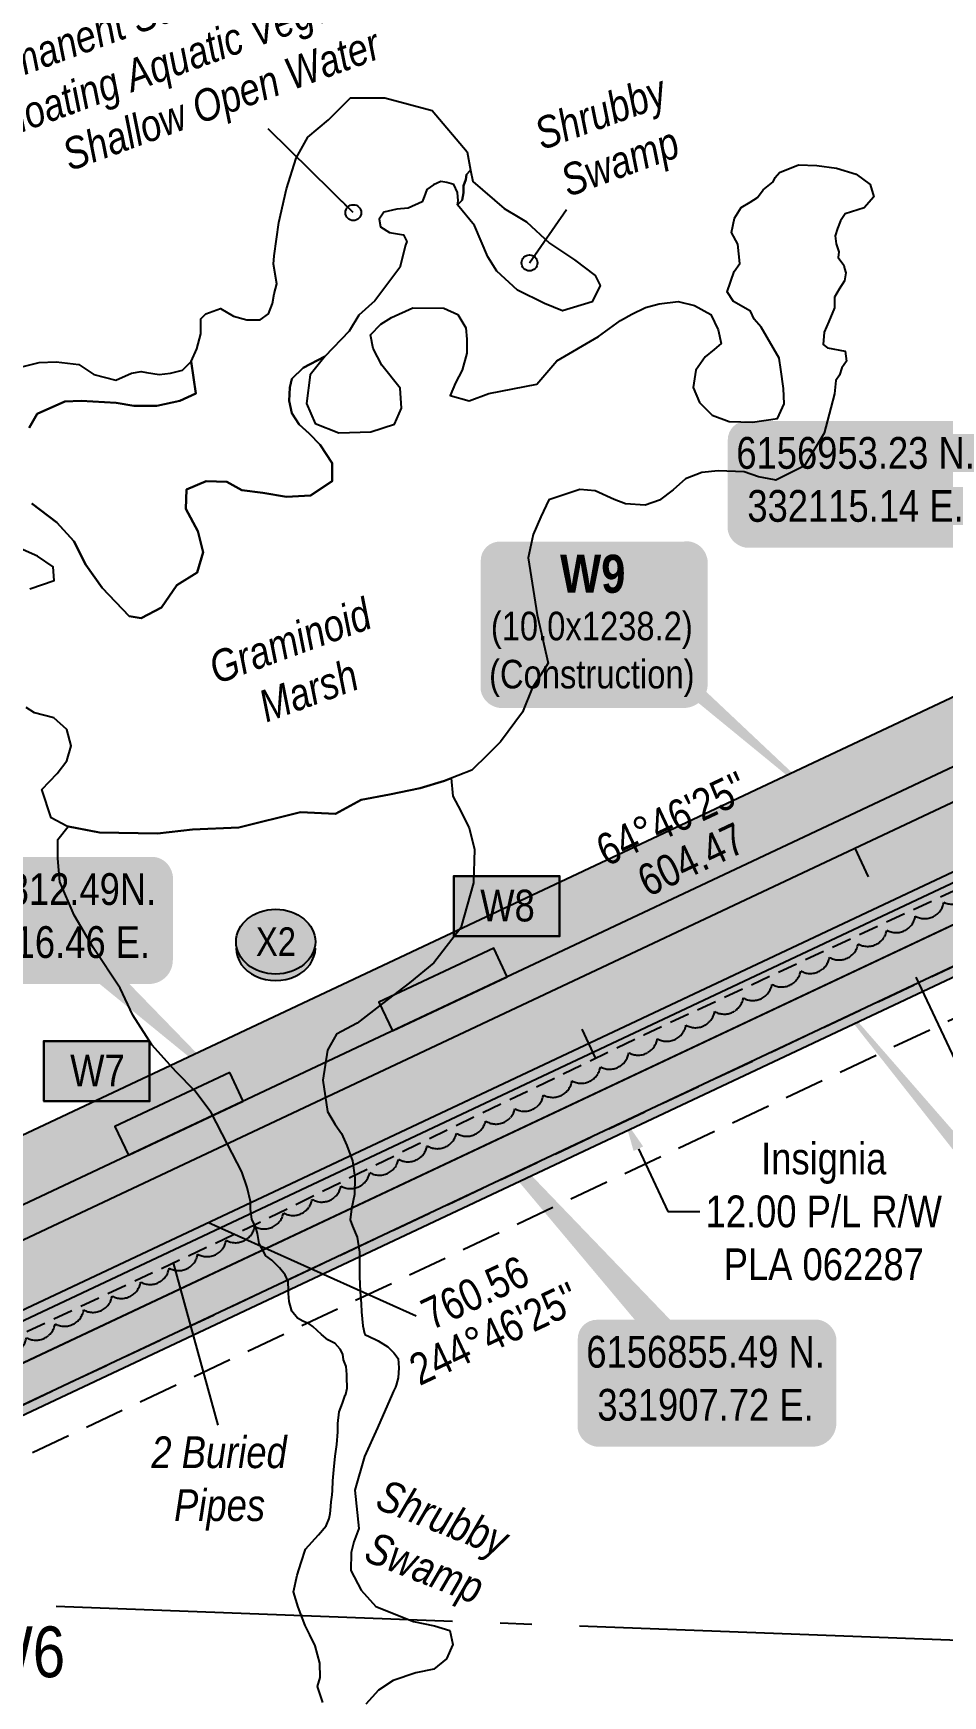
# Model space of a CAD drawing. Extents: x 328899 to 333357, y 6155734 to 6158534.
# Drawn here: x 331752 to 332039, y 6156626 to 6157150 of the extents above; entities that cross this region are included whole.
import ezdxf
from ezdxf.enums import TextEntityAlignment as Align

# ---------------------------------------------------------------- set-up
doc = ezdxf.new("R2010")
doc.units = 0
doc.header["$LTSCALE"] = 5
doc.header["$PDSIZE"] = 0.5
for name, pattern in [('0', [1, 1, 0]), ('foc-ACCESSROAD', [3.75, 2.5, -1.25]), ('foc-QUARTERLINE', [33, 25, -3, 2, -3]), ('UG_PIPE', [1.875, 1.25, -0.625])]:
    doc.linetypes.add(name, pattern=pattern)
doc.layers.get('Defpoints').update_dxf_attribs({"color": 9})
for name, color, linetype in [('AS-PIPE-UG', 44, 'UG_PIPE'), ('AS-PIPE-UG-T', 44, 'Continuous'), ('C-AR', 13, 'foc-ACCESSROAD'), ('DETAIL-T', 7, 'Continuous'), ('F-RW', 190, 'Continuous'), ('L-BD', 7, 'Continuous'), ('L-BD1', 253, 'Continuous'), ('L-QSEC', 8, 'foc-QUARTERLINE'), ('P-CROSSINGS', 250, 'Continuous'), ('P-FNC BUFFER-H 30m', 51, 'Continuous'), ('P-PROPOSED', 10, 'Continuous'), ('P-PROPOSED-H', 21, 'Continuous'), ('P-TEMP-BLOCKS', 250, 'Continuous'), ('P-TEMP-BLUE', 146, 'Continuous'), ('P-WORKAREA', 113, 'Continuous'), ('P-WORKAREA-H', 111, 'Continuous'), ('T-BUSH', 110, '0'), ('WETLAND', 143, 'Continuous'), ('WETLAND-T', 146, 'Continuous')]:
    doc.layers.add(name, color=color, linetype=linetype)
doc.layers.add('P-TEMP-BLUE-H', color=7, linetype='Continuous', true_color=0x99e6ff)
doc.styles.add('80', font='ARIALN.TTF', dxfattribs={"height": 10})
doc.styles.add('80CG', font='ARIALN.TTF', dxfattribs={"height": 10})
doc.styles.add('80L', font='ARIALN.TTF', dxfattribs={"height": 10})
doc.styles.add('80LS', font='ARIALNI.TTF', dxfattribs={"height": 10})
doc.styles.add('BOLD', font='ARIALNB.TTF')
doc.styles.add('Crossing', font='ARIALN.TTF', dxfattribs={"height": 10})
doc.dimstyles.new('Compass 5 000', dxfattribs={"dimscale": 5, "dimtxt": 9, "dimasz": 2, "dimexe": 0.2, "dimexo": 0.0625, "dimgap": 0.5, "dimtad": 0, "dimtih": 1, "dimtoh": 1, "dimzin": 0, "dimdsep": 46, "dimtxsty": '80CG', "dimcen": 0.1, "dimse1": 1, "dimse2": 1, "dimclrd": 256, "dimclrt": 256, "dimaunit": 1, "dimadec": 4, "dimazin": 0, "dimtfac": 0.06, "dimtofl": 0, "dimtmove": 0, "dimatfit": 1, "dimfxl": 0.2, "dimtolj": 1, "dimtzin": 0, "dimlwd": -1, "dimarcsym": 0})

# ---------------------------------------------------------------- blocks, each defined once
blk = doc.blocks.new('*D41')
at = {"layer": 'Defpoints', "color": 0, "transparency": 16777216}
for p in [(332007.07, 6156869.14), (332025.98, 6156861.47), (332013.46, 6156855.58)]:
    blk.add_point(p, dxfattribs=at)
at = {"layer": 'F-RW', "transparency": 16777216}
for p, q in [((332015.32, 6156884.09), (332011.06, 6156893.13)), ((332030.24, 6156852.43), (332045.15, 6156820.78)), ((332045.15, 6156820.78), (332055.15, 6156820.78))]:
    blk.add_line(p, q, dxfattribs=at)
for points in [[(332016.83, 6156884.8), (332013.81, 6156883.38), (332019.58, 6156875.04)], [(332031.75, 6156853.14), (332028.73, 6156851.72), (332025.98, 6156861.47)]]:
    blk.add_solid(points, dxfattribs=at)
at = {"layer": 'F-RW', "transparency": 16777216, "insert": (332094.23, 6156820.78), "char_height": 10, "attachment_point": 5, "style": '80CG'}
blk.add_mtext('\\A1;Insignia\\P15.00 P/L R/W\\PPLA 061238', dxfattribs=at)
blk = doc.blocks.new('*D42')
at = {"layer": 'Defpoints', "color": 0, "transparency": 16777216}
for p in [(331933.58, 6156817.94), (331922.26, 6156812.61), (331927.21, 6156802.1)]:
    blk.add_point(p, dxfattribs=at)
at = {"layer": 'F-RW', "transparency": 16777216}
for p, q in [((331929.32, 6156826.99), (331925.06, 6156836.04)), ((331942.8, 6156798.39), (331952.14, 6156778.56)), ((331952.14, 6156778.56), (331962.14, 6156778.56))]:
    blk.add_line(p, q, dxfattribs=at)
for points in [[(331930.83, 6156827.7), (331927.81, 6156826.28), (331933.58, 6156817.94)], [(331944.31, 6156799.1), (331941.29, 6156797.68), (331938.54, 6156807.44)]]:
    blk.add_solid(points, dxfattribs=at)
at = {"layer": 'F-RW', "transparency": 16777216, "insert": (332001.22, 6156778.56), "char_height": 10, "attachment_point": 5, "style": '80CG'}
blk.add_mtext('\\A1;Insignia\\P12.00 P/L R/W\\PPLA 062287', dxfattribs=at)
blk = doc.blocks.new('*U39')
h = blk.add_hatch(color=111)
edge = h.paths.add_edge_path()
edge.add_line((-29, -34.04), (29, -34.04))
edge.add_arc((29, -28.04), 6, 270, 360)
edge.add_line((35, -28.04), (35, 12.5))
edge.add_arc((29, 12.5), 6, 0, 90)
edge.add_line((29, 18.5), (-29, 18.5))
edge.add_arc((-29, 12.5), 6, 90, 180)
edge.add_line((-35, 12.5), (-35, -28.04))
edge.add_arc((-29, -28.04), 6, 180, 270)
at = {"flags": 128}
blk.add_lwpolyline([(-95.47, 115.25, 0, 7.5, 0), (0, 0, 0, 0, 0)], format="xyseb", dxfattribs=at)
at = {"color": 250, "flags": 128}
blk.add_lwpolyline([(-29, -34.04, 3, 3, 0), (29, -34.04, 3, 3, 0.414214), (35, -28.04, 3, 3, 0), (35, 12.5, 3, 0, 0.414214), (29, 18.5, 0, 0, 0), (-29, 18.5, 0, 0, 0.414214), (-35, 12.5, 0, 0, 0), (-35, -28.04, 0, 3, 0.414214)], format="xyseb", close=True, dxfattribs=at)
at = {"color": 250}
for tag, p, height, style in [('TEMP_AREA_W1_001', (-9.21, 2.24), 12, 'BOLD'), ('ENTER_TEXT_001', (-30.66, -12.62), 9, '80')]:
    blk.add_attdef(tag, p, '', height=height, dxfattribs=dict(at, style=style))
blk = doc.blocks.new('*U59')
h = blk.add_hatch(color=254)
edge = h.paths.add_edge_path()
edge.add_line((-34, -20), (34, -20))
edge.add_arc((34, -14), 6, 270, 360)
edge.add_line((40, -14), (40, 12.5))
edge.add_arc((34, 12.5), 6, 0, 90)
edge.add_line((34, 18.5), (-34, 18.5))
edge.add_arc((-34, 12.5), 6, 90, 180)
edge.add_line((-40, 12.5), (-40, -14))
edge.add_arc((-34, -14), 6, 180, 270)
at = {"color": 1, "flags": 128}
blk.add_lwpolyline([(-34, -20, 3, 3, 0), (34, -20, 3, 3, 0.414214), (40, -14, 3, 3, 0), (40, 12.5, 3, 0, 0.414214), (34, 18.5, 0, 0, 0), (-34, 18.5, 0, 0, 0.414214), (-40, 12.5, 0, 0, 0), (-40, -14, 0, 3, 0.414214)], format="xyseb", close=True, dxfattribs=at)
blk.add_lwpolyline([(63.69, -58.43, 0, 10, 0), (0, 0, 5, 5, 0)], format="xyseb", dxfattribs=at)
at = {"color": 1, "style": '80'}
blk.add_attdef('ENTER_TEXT_001', (-36.33, -5), '', height=10, dxfattribs=at)
blk = doc.blocks.new('*U60')
h = blk.add_hatch(color=254)
edge = h.paths.add_edge_path()
edge.add_line((-34, -20), (34, -20))
edge.add_arc((34, -14), 6, 270, 360)
edge.add_line((40, -14), (40, 12.5))
edge.add_arc((34, 12.5), 6, 0, 90)
edge.add_line((34, 18.5), (-34, 18.5))
edge.add_arc((-34, 12.5), 6, 90, 180)
edge.add_line((-40, 12.5), (-40, -14))
edge.add_arc((-34, -14), 6, 180, 270)
at = {"color": 1, "flags": 128}
blk.add_lwpolyline([(-98.41, 109.56, 0, 10, 0), (0, 0, 5, 5, 0)], format="xyseb", dxfattribs=at)
blk.add_lwpolyline([(-34, -20, 3, 3, 0), (34, -20, 3, 3, 0.414214), (40, -14, 3, 3, 0), (40, 12.5, 3, 0, 0.414214), (34, 18.5, 0, 0, 0), (-34, 18.5, 0, 0, 0.414214), (-40, 12.5, 0, 0, 0), (-40, -14, 0, 3, 0.414214)], format="xyseb", close=True, dxfattribs=at)
at = {"color": 1, "style": '80'}
blk.add_attdef('ENTER_TEXT_001', (-36.33, -5), '', height=10, dxfattribs=at)
blk = doc.blocks.new('*U61')
h = blk.add_hatch(color=254)
edge = h.paths.add_edge_path()
edge.add_line((-34, -20), (34, -20))
edge.add_arc((34, -14), 6, 270, 360)
edge.add_line((40, -14), (40, 12.5))
edge.add_arc((34, 12.5), 6, 0, 90)
edge.add_line((34, 18.5), (-34, 18.5))
edge.add_arc((-34, 12.5), 6, 90, 180)
edge.add_line((-40, 12.5), (-40, -14))
edge.add_arc((-34, -14), 6, 180, 270)
at = {"color": 1, "flags": 128}
blk.add_lwpolyline([(-34, -20, 3, 3, 0), (34, -20, 3, 3, 0.414214), (40, -14, 3, 3, 0), (40, 12.5, 3, 0, 0.414214), (34, 18.5, 0, 0, 0), (-34, 18.5, 0, 0, 0.414214), (-40, 12.5, 0, 0, 0), (-40, -14, 0, 3, 0.414214)], format="xyseb", close=True, dxfattribs=at)
blk.add_lwpolyline([(104.21, -56.04, 0, 10, 0), (0, 0, 5, 5, 0)], format="xyseb", dxfattribs=at)
at = {"color": 1, "style": '80'}
blk.add_attdef('ENTER_TEXT_001', (-36.33, -5), '', height=10, dxfattribs=at)
blk = doc.blocks.new('Temporary Area')
at = {"true_color": 0x99e6ff}
h = blk.add_hatch(color=141, dxfattribs=at)
h.dxf.hatch_style = 1
h.paths.add_polyline_path([(-16.83, -9.44), (16.33, -9.44), (16.33, 9.05), (-16.83, 9.05)])
at = {"color": 250}
for points in [[(-17.03, -9.64), (16.53, -9.64), (16.53, 9.25), (-17.03, 9.25)], [(-16.93, -9.54), (16.43, -9.54), (16.43, 9.15), (-16.93, 9.15)]]:
    blk.add_lwpolyline(points, close=True, dxfattribs=at)
at = {"color": 250, "style": '80L'}
blk.add_attdef('TEMPORARY', text='', height=9, dxfattribs=at).set_placement((0, -0.15), align=Align.MIDDLE_CENTER)
blk = doc.blocks.new('*U73')
at = {"true_color": 0x99e6ff}
h = blk.add_hatch(color=141, dxfattribs=at)
edge = h.paths.add_edge_path()
edge.add_line((-29, -32.45), (29, -32.45))
edge.add_arc((29, -26.45), 6, 270, 360)
edge.add_line((35, -26.45), (35, 12.5))
edge.add_arc((29, 12.5), 6, 0, 90)
edge.add_line((29, 18.5), (-29, 18.5))
edge.add_arc((-29, 12.5), 6, 90, 180)
edge.add_line((-35, 12.5), (-35, -26.45))
edge.add_arc((-29, -26.45), 6, 180, 270)
at = {"color": 250, "flags": 128}
blk.add_lwpolyline([(-29, -32.45, 3, 3, 0), (29, -32.45, 3, 3, 0.414214), (35, -26.45, 3, 3, 0), (35, 12.5, 3, 0, 0.414214), (29, 18.5, 0, 0, 0), (-29, 18.5, 0, 0, 0.414214), (-35, 12.5, 0, 0, 0), (-35, -26.45, 0, 3, 0.414214)], format="xyseb", close=True, dxfattribs=at)
at = {"flags": 128}
blk.add_lwpolyline([(80.97, -71.2, 0, 7.5, 0), (0, 0, 0, 0, 0)], format="xyseb", dxfattribs=at)
at = {"color": 250}
for tag, p, height, style in [('TEMP_AREA_W1_001', (-9.21, 2.24), 12, 'BOLD'), ('ENTER_TEXT_001', (-30.66, -12.62), 9, '80')]:
    blk.add_attdef(tag, p, '', height=height, dxfattribs=dict(at, style=style))
blk = doc.blocks.new('xing2')
h = blk.add_hatch(color=50)
h.dxf.hatch_style = 1
edge = h.paths.add_edge_path()
edge.add_ellipse((0, 0), major_axis=(-12.5, 0), ratio=0.816297, start_angle=0, end_angle=360)
h = blk.add_hatch(color=250)
h.dxf.hatch_style = 1
edge = h.paths.add_edge_path()
edge.add_ellipse((0, -2.05), major_axis=(-12.5, 0), ratio=0.816297, start_angle=0, end_angle=180)
edge.add_line((12.5, -2.05), (12.5, 0))
edge.add_ellipse((0, 0), major_axis=(-12.5, 0), ratio=0.816297, start_angle=0, end_angle=180, ccw=False)
edge.add_line((-12.5, 0), (-12.5, -2.05))
at = {"color": 250}
blk.add_ellipse((0, 0), major_axis=(-12.5, 0), ratio=0.816297, dxfattribs=at)
blk.add_ellipse((0, -2.05), major_axis=(-12.5, 0), ratio=0.816297, start_param=0, end_param=3.141593, dxfattribs=at)
at = {"color": 250, "style": 'Crossing'}
blk.add_attdef('CROSSING', text='', height=9, dxfattribs=at).set_placement((0.09, 0.02), align=Align.MIDDLE_CENTER)
at = {"color": 250, "style": 'Crossing', "flags": 1}
for tag, p in [('OWNER', (0.09, -12.49)), ('DESCRIPTION', (0.09, -25.77)), ('LOCATION', (0.09, -39.3)), ('DWG_REF', (0.09, -52.84))]:
    blk.add_attdef(tag, text='', height=9, dxfattribs=at).set_placement(p, align=Align.MIDDLE_CENTER)

msp = doc.modelspace()

# ---------------------------------------------------------------- hatches: boundary and pattern name
at = {"layer": 'P-FNC BUFFER-H 30m'}
h = msp.add_hatch(color=256, dxfattribs=at)
h.dxf.hatch_style = 1
edge = h.paths.add_edge_path()
edge.add_line((332289.799, 6157024.456), (332365.187, 6156864.436))
edge.add_line((332365.187, 6156864.436), (332459.792, 6156909.008))
edge.add_arc((332472.575, 6156881.875), 29.994, 25.22691, 115.22691, ccw=False)
edge.add_line((332499.709, 6156894.658), (332506.101, 6156881.091))
edge.add_arc((332478.967, 6156868.308), 29.994, -64.77352, 25.22691, ccw=False)
edge.add_line((332491.75, 6156841.174), (332351.92, 6156775.296))
edge.add_arc((332339.136, 6156802.43), 29.994, 205.22526, 295.22648, ccw=False)
edge.add_line((332312.003, 6156789.647), (332238.747, 6156945.144))
edge.add_line((332238.747, 6156945.144), (331695.578, 6156689.228))
edge.add_arc((331682.794, 6156716.361), 29.994, 267.81965, 295.2276, ccw=False)
edge.add_line((331681.653, 6156686.389), (331577.779, 6156690.344))
edge.add_line((331577.779, 6156690.344), (331574.934, 6156610.513))
edge.add_arc((331544.958, 6156611.581), 29.994, 266.03783, 357.95862, ccw=False)
edge.add_line((331542.886, 6156581.659), (331383.823, 6156592.676))
edge.add_line((331383.823, 6156592.676), (331127.256, 6156606.195))
edge.add_arc((331128.834, 6156636.147), 29.994, 176.98457, 266.98383, ccw=False)
edge.add_line((331098.881, 6156637.725), (331107.849, 6156807.959))
edge.add_arc((331137.801, 6156806.381), 29.994, 86.98457, 176.98457, ccw=False)
edge.add_line((331139.379, 6156836.334), (331159.348, 6156835.282))
edge.add_arc((331157.77, 6156805.329), 29.994, -3.01543, 86.98457, ccw=False)
edge.add_line((331187.722, 6156803.752), (331181.385, 6156683.438))
edge.add_line((331181.385, 6156683.438), (331388.444, 6156672.528))
edge.add_arc((331386.866, 6156642.575), 29.994, 86.03783, 86.98383, ccw=False)
edge.add_line((331388.938, 6156672.498), (331496.841, 6156665.024))
edge.add_line((331496.841, 6156665.024), (331499.631, 6156743.273))
edge.add_arc((331529.606, 6156742.204), 29.994, 87.81965, 177.95862, ccw=False)
edge.add_line((331530.747, 6156772.177), (331672.515, 6156766.779))
edge.add_line((331672.515, 6156766.779), (332212.715, 6157021.296))
edge.add_line((332212.715, 6157021.296), (332247.975, 6157037.908))
edge.add_line((332247.975, 6157037.908), (332249.882, 6157038.806))
edge.add_arc((332262.665, 6157011.672), 29.994, 25.22583, 115.22592, ccw=False)
at = {"layer": 'P-PROPOSED-H'}
h = msp.add_hatch(color=256, dxfattribs=at)
h.dxf.hatch_style = 1
h.paths.add_polyline_path([(332262.665, 6157011.672), (332350.836, 6156824.519), (332472.575, 6156881.875), (332478.967, 6156868.308), (332339.136, 6156802.43), (332253.098, 6156985.061), (332234.022, 6156976.074), (331682.794, 6156716.361), (331548.875, 6156721.46), (331544.958, 6156611.581), (331385.649, 6156622.616), (331128.834, 6156636.147), (331137.801, 6156806.381), (331157.77, 6156805.329), (331149.854, 6156655.064), (331386.866, 6156642.575), (331525.712, 6156632.958), (331529.606, 6156742.204), (331678.682, 6156736.528), (332225.499, 6156994.163), (332260.758, 6157010.774)])
at = {"layer": 'P-TEMP-BLUE-H'}
h = msp.add_hatch(color=256, dxfattribs=at)
h.dxf.hatch_style = 1
h.paths.add_polyline_path([(332262.665, 6157011.672), (332258.401, 6157020.715), (332221.238, 6157003.207), (331676.627, 6156746.612), (331519.971, 6156752.576), (331516.088, 6156643.647), (331387.474, 6156652.555), (331190.317, 6156662.944), (331189.791, 6156652.959), (331386.866, 6156642.575), (331525.712, 6156632.958), (331529.606, 6156742.204), (331678.682, 6156736.528), (332225.499, 6156994.163)])
h = msp.add_hatch(color=256, dxfattribs=at)
h.dxf.hatch_style = 1
h.paths.add_polyline_path([(331901.492, 6156852.558), (331897.23, 6156861.602), (331861.052, 6156844.557), (331865.314, 6156835.513)])
h = msp.add_hatch(color=256, dxfattribs=at)
h.dxf.hatch_style = 1
h.paths.add_polyline_path([(331814.077, 6156822.424), (331777.899, 6156805.379), (331782.16, 6156796.335), (331818.338, 6156813.38)])
at = {"layer": 'P-WORKAREA-H'}
h = msp.add_hatch(color=256, dxfattribs=at)
h.dxf.hatch_style = 1
h.paths.add_polyline_path([(332254.227, 6156982.277), (332253.098, 6156985.061), (332234.022, 6156976.074), (331682.794, 6156716.361), (331684.073, 6156713.648), (332235.3, 6156973.361)])

# ---------------------------------------------------------------- linework, layer by layer
at = {"layer": 'AS-PIPE-UG', "flags": 128}
msp.add_lwpolyline([(331649.728, 6156661.422), (331649.731, 6156669.514), (331650.752, 6156684.876), (331652.083, 6156692.607), (331655.102, 6156694.167), (331662.127, 6156697.447), (331677.16, 6156705.088), (331687.312, 6156709.624), (331750.613, 6156740.968), (331822.128, 6156774.525), (331873.444, 6156799.897), (331944.535, 6156834.29), (332056.187, 6156886.228), (332129.395, 6156919.545), (332169.929, 6156938.4), (332281.868, 6156992.034), (332392.035, 6157044.146), (332504.291, 6157096.11), (332566.479, 6157126.087), (332646.057, 6157163.211), (332718.516, 6157197.938), (332797.194, 6157235.209), (332905.727, 6157284.436), (332933.545, 6157301.382), (332945.586, 6157310.193), (332955.803, 6157318.22), (332967.926, 6157328.257), (333005.638, 6157361.058), (333016.464, 6157372.965), (333021.819, 6157381.536), (333027.308, 6157391.865), (333046.896, 6157440.751), (333054.598, 6157457.711), (333060.91, 6157469.859), (333084.827, 6157509.338)], dxfattribs=at)
at = {"layer": 'C-AR', "flags": 128}
for points in [[(332289.051, 6156955.671), (332251.964, 6156938.203), (331702.917, 6156679.431), (331705.048, 6156674.909), (331686.96, 6156666.384), (331683.728, 6156661.47), (331681.624, 6156606.336), (331649.653, 6156607.541), (331650.406, 6156627.523), (331662.659, 6156627.061), (331663.959, 6156667.802), (331673.344, 6156682.07), (332245.575, 6156951.771), (332314.324, 6156984.152), (332367.575, 6156871.092), (332354.005, 6156864.701), (332315.662, 6156946.102), (332289.051, 6156955.671)], [(332289.051, 6156955.671), (332251.964, 6156938.203), (331702.917, 6156679.431), (331705.048, 6156674.909), (331686.96, 6156666.384), (331683.728, 6156661.47), (331681.624, 6156606.336), (331649.653, 6156607.541), (331650.406, 6156627.523), (331662.659, 6156627.061), (331663.959, 6156667.802), (331673.333, 6156682.054), (332245.555, 6156951.778), (332314.315, 6156984.146), (332367.575, 6156871.092), (332354.005, 6156864.701), (332315.662, 6156946.102), (332289.051, 6156955.671)]]:
    msp.add_lwpolyline(points, close=True, dxfattribs=at)
at = {"layer": 'F-RW', "flags": 128}
msp.add_lwpolyline([(333077.862, 6157509.601), (333045.428, 6157459.88), (333011.85, 6157374.995), (332935.634, 6157306.62), (332508.283, 6157105.283), (332234.022, 6156976.074), (331583.202, 6156669.438), (331589.594, 6156655.871), (332240.414, 6156962.507), (332514.675, 6157091.716), (332944.013, 6157293.99), (333024.496, 6157366.192), (333058.816, 6157452.955), (333095.338, 6157508.941)], dxfattribs=at)
at = {"layer": 'F-RW'}
for points in [[(331615.456, 6156605.006), (331616.062, 6156608.86), (331629.916, 6156608.329), (331630.749, 6156608.297), (331649.643, 6156607.573), (331651.853, 6156658.512), (331652.597, 6156685.556), (332240.414, 6156962.507), (332416.36, 6157045.398), (332447.104, 6157059.883), (332514.675, 6157091.716), (332646.163, 6157153.664), (332654.183, 6157157.442), (332899.553, 6157273.043), (332919.147, 6157272.281), (332948.465, 6157282.983), (332984.32, 6157296.071), (333023.989, 6157310.551), (333044.557, 6157362.546), (333054.321, 6157387.229), (333256.439, 6157385.576), (333356.461, 6157384.738)], [(333355.892, 6157369.747), (333255.87, 6157370.586), (333073.084, 6157372.113), (333055.104, 6157359.913), (333032.201, 6157300.779), (332967.96, 6157277.329), (332947.017, 6157269.684), (332921.042, 6157260.203), (332901.193, 6157260.974), (332654.102, 6157144.575), (332646.082, 6157140.797), (332518.776, 6157080.834), (332446.763, 6157046.908), (332416.024, 6157032.428), (332245.555, 6156951.778), (331673.344, 6156682.07), (331663.959, 6156667.802), (331663.641, 6156657.851), (331661.461, 6156595.345), (331629.291, 6156596.574)]]:
    msp.add_lwpolyline(points, dxfattribs=at)
at = {"layer": 'L-QSEC', "flags": 128}
msp.add_lwpolyline([(331594.5, 6156660.46), (332400.49, 6156630.041)], dxfattribs=at)
at = {"layer": 'P-FNC BUFFER-H 30m', "flags": 128}
for points in [[(331388.938, 6156672.498), (331496.841, 6156665.024), (331499.631, 6156743.273, -0.4149241), (331530.747, 6156772.177), (331672.515, 6156766.779), (332212.715, 6157021.296), (332247.975, 6157037.908), (332249.882, 6157038.806, -0.414214), (332289.799, 6157024.456), (332365.187, 6156864.436), (332459.792, 6156909.008, -0.4142136)], [(332491.75, 6156841.174), (332351.92, 6156775.296, -0.4142198), (332312.003, 6156789.647), (332238.747, 6156945.144), (331695.578, 6156689.228, -0.1201631), (331681.653, 6156686.389), (331577.779, 6156690.344), (331574.934, 6156610.513, -0.424067), (331542.886, 6156581.659), (331383.823, 6156592.676)]]:
    msp.add_lwpolyline(points, format="xyb", dxfattribs=at)
at = {"layer": 'P-PROPOSED', "flags": 128}
msp.add_lwpolyline([(332262.665, 6157011.672), (332350.836, 6156824.519), (332472.575, 6156881.875), (332478.967, 6156868.308), (332339.136, 6156802.43), (332253.098, 6156985.061), (332234.022, 6156976.074), (331682.794, 6156716.361), (331548.875, 6156721.46), (331544.958, 6156611.581), (331385.649, 6156622.616), (331128.834, 6156636.147), (331137.801, 6156806.381), (331157.77, 6156805.329), (331149.854, 6156655.064), (331386.866, 6156642.575), (331525.712, 6156632.958), (331529.606, 6156742.204), (331678.682, 6156736.528), (332225.499, 6156994.163), (332260.758, 6157010.774)], close=True, dxfattribs=at)
at = {"layer": 'P-TEMP-BLUE', "flags": 128}
msp.add_lwpolyline([(332258.401, 6157020.715), (332221.238, 6157003.207), (331676.627, 6156746.612), (331519.971, 6156752.576), (331516.088, 6156643.647), (331387.474, 6156652.555), (331190.317, 6156662.944), (331189.791, 6156652.959), (331386.866, 6156642.575), (331525.712, 6156632.958), (331529.606, 6156742.204), (331678.682, 6156736.528), (332225.499, 6156994.163), (332262.665, 6157011.672)], dxfattribs=at)
for points in [[(331901.492, 6156852.558), (331897.23, 6156861.602), (331861.052, 6156844.557), (331865.314, 6156835.513)], [(331814.077, 6156822.424), (331777.899, 6156805.379), (331782.16, 6156796.335), (331818.338, 6156813.38)]]:
    msp.add_lwpolyline(points, close=True, dxfattribs=at)
at = {"layer": 'P-WORKAREA', "flags": 128}
msp.add_lwpolyline([(332253.098, 6156985.061), (332234.022, 6156976.074), (331682.794, 6156716.361), (331684.073, 6156713.648), (332235.3, 6156973.361), (332254.227, 6156982.277)], close=True, dxfattribs=at)
at = {"layer": 'T-BUSH', "flags": 128}
msp.add_lwpolyline([(331540.55, 6156611.967, 0.5205671), (331542.711, 6156621.701, 0.5205671), (331543.469, 6156631.67, 0.5205671), (331544.227, 6156641.639, 0.5205671), (331544.318, 6156651.637, 0.5205671), (331544.463, 6156661.633, 0.5205671), (331545.048, 6156671.613, 0.5205671), (331545.681, 6156681.59, 0.5205671), (331546.848, 6156691.52, 0.5205671), (331548.014, 6156701.45, 0.5205671), (331549.181, 6156711.379, 0.5205671), (331547.028, 6156721.068, 0.5205671), (331555.324, 6156725.148, 0.5205671), (331564.743, 6156726.276, 0.5205671), (331574.739, 6156726.484, 0.5205671), (331584.727, 6156726.193, 0.5205671), (331594.712, 6156725.671, 0.5205671), (331604.662, 6156724.811, 0.5205671), (331614.541, 6156723.277, 0.5205671), (331624.489, 6156722.32, 0.5205671), (331634.452, 6156721.493, 0.5205671), (331640.241, 6156726.93, 0.5205671), (331644.501, 6156735.956, 0.5205671), (331649.24, 6156744.759, 0.5205671), (331655.533, 6156752.509, 0.5205671), (331663.387, 6156756.559, 0.5205671), (331666.452, 6156749.229, 0.5205671), (331662.837, 6156739.907, 0.5205671), (331659.213, 6156730.589, 0.5205671), (331656.232, 6156721.227, 0.5205671), (331659.432, 6156711.983, 0.5205671), (331667.221, 6156711.212, 0.5205671), (331676.741, 6156713.513, 0.5205671), (331686.382, 6156711.762, 0.5205671), (331695.639, 6156713.612, 0.5205671), (331704.849, 6156717.485, 0.5205671), (331713.89, 6156721.754, 0.5205671), (331722.931, 6156726.023, 0.5205671), (331731.972, 6156730.292, 0.5205671), (331741.012, 6156734.561, 0.5205671), (331750.053, 6156738.83, 0.5205671), (331759.054, 6156743.183, 0.5205671), (331768.036, 6156747.573, 0.5205671), (331777.019, 6156751.963, 0.5205671), (331786.001, 6156756.354, 0.5205671), (331794.984, 6156760.744, 0.5205671), (331803.967, 6156765.134, 0.5205671), (331812.949, 6156769.524, 0.5205671), (331821.932, 6156773.914, 0.5205671), (331830.98, 6156778.167, 0.5205671), (331840.039, 6156782.397, 0.5205671), (331849.099, 6156786.626, 0.5205671), (331858.158, 6156790.856, 0.5205671), (331867.217, 6156795.085, 0.5205671), (331876.277, 6156799.315, 0.5205671), (331885.469, 6156803.243, 0.5205671), (331894.69, 6156807.109, 0.5205671), (331903.91, 6156810.975, 0.5205671), (331912.917, 6156815.309, 0.5205671), (331921.875, 6156819.748, 0.5205671), (331930.834, 6156824.187, 0.5205671), (331939.793, 6156828.625, 0.5205671), (331948.762, 6156833.043, 0.5205671), (331957.796, 6156837.326, 0.5205671), (331966.83, 6156841.61, 0.5205671), (331975.864, 6156845.894, 0.5205671), (331984.907, 6156850.156, 0.5205671), (331993.953, 6156854.414, 0.5205671), (332002.999, 6156858.672, 0.5205671), (332012.045, 6156862.93, 0.5205671), (332021.061, 6156867.251, 0.5205671), (332030.041, 6156871.647, 0.5205671), (332039.02, 6156876.044, 0.5205671), (332047.631, 6156880.984, 0.5205671), (332055.04, 6156887.697, 0.5205671), (332063.793, 6156892.35, 0.5205671), (332072.951, 6156896.363, 0.5205671), (332082.108, 6156900.376, 0.5205671), (332091.253, 6156904.414, 0.5205671), (332100.146, 6156908.984, 0.5205671), (332109.038, 6156913.554, 0.5205671), (332118.237, 6156917.334, 0.5205671), (332127.899, 6156919.907, 0.5205671), (332137.378, 6156918.391, 0.5205671), (332142.805, 6156916.215, 0.5205671)], format="xyb", dxfattribs=at)
at = {"layer": 'WETLAND'}
for points in [[(331750.886, 6157025.533), (331753.438, 6157029.999), (331762.157, 6157033.827), (331767.261, 6157034.04), (331778.319, 6157033.402), (331783.849, 6157032.551), (331791.079, 6157032.551), (331798.309, 6157034.04), (331803.413, 6157036.379), (331801.924, 6157046.434), (331803.694, 6157050.517), (331804.919, 6157055.144), (331804.919, 6157057.572), (331804.919, 6157059.908), (331806.552, 6157061.541), (331811.193, 6157063.193), (331815.263, 6157060.724), (331819.482, 6157059.635), (331823.701, 6157059.635), (331826.287, 6157061.541), (331827.512, 6157064.807), (331828.056, 6157067.802), (331828.873, 6157070.932), (331827.838, 6157077.159), (331828.103, 6157079.743), (331829.575, 6157090.29), (331832.003, 6157100.874), (331834.997, 6157110.537), (331838.672, 6157117.206), (331845.205, 6157122.65), (331852.145, 6157129.525), (331862.893, 6157129.525), (331877.885, 6157125.565), (331888.916, 6157112.554), (331889.969, 6157106.762), (331888.703, 6157105.431), (331888.442, 6157103.863), (331887.745, 6157101.86), (331887.745, 6157099.682), (331887.309, 6157097.33), (331885.804, 6157095.865), (331886.09, 6157097.069), (331885.828, 6157099.769), (331884.696, 6157102.208), (331882.431, 6157102.905), (331880.602, 6157103.166), (331878.25, 6157102.121), (331876.16, 6157100.64), (331875.376, 6157098.375), (331874.655, 6157096.774), (331870.248, 6157094.75), (331866.709, 6157094.477), (331862.626, 6157093.525), (331861.129, 6157091.347), (331861.537, 6157088.897), (331864.395, 6157087.128), (331868.843, 6157086.442), (331869.843, 6157084.302), (331869.399, 6157083.137), (331867.702, 6157076.066), (331859.816, 6157065.612), (331854.747, 6157061.086), (331851.67, 6157056.018), (331844.067, 6157048.052), (331844.067, 6157048.052), (331837.226, 6157044.46), (331833.611, 6157041.058), (331832.973, 6157038.293), (331832.76, 6157034.04), (331833.611, 6157030.212), (331835.95, 6157026.597), (331839.14, 6157023.832), (331842.542, 6157020.217), (331846.37, 6157014.475), (331846.37, 6157008.733), (331839.565, 6157004.268), (331831.909, 6157003.842), (331824.466, 6157005.118), (331817.874, 6157005.969), (331813.195, 6157008.521), (331806.603, 6157008.733), (331800.436, 6157006.182), (331800.223, 6157000.014), (331804.051, 6156992.997), (331805.752, 6156986.404), (331803.838, 6156980.025), (331797.459, 6156975.984), (331792.568, 6156968.966), (331786.188, 6156965.564), (331782.36, 6156966.202), (331773.854, 6156975.133), (331768.75, 6156982.364), (331764.922, 6156989.807), (331759.605, 6156995.761), (331751.737, 6157001.716)], [(331751.737, 6157001.716), (331759.605, 6156995.761), (331764.922, 6156989.807), (331768.75, 6156982.364), (331773.854, 6156975.133), (331782.36, 6156966.202), (331786.188, 6156965.564), (331792.568, 6156968.966), (331797.459, 6156975.984), (331803.838, 6156980.025), (331805.752, 6156986.404), (331804.051, 6156992.997), (331800.223, 6157000.014), (331800.436, 6157006.182), (331806.603, 6157008.733), (331813.195, 6157008.521), (331817.874, 6157005.969), (331824.466, 6157005.118), (331831.909, 6157003.842), (331839.565, 6157004.268), (331846.37, 6157008.733), (331846.37, 6157014.475), (331842.542, 6157020.217), (331839.14, 6157023.832), (331835.95, 6157026.597), (331833.611, 6157030.212), (331832.76, 6157034.04), (331832.973, 6157038.293), (331833.611, 6157041.058), (331837.226, 6157044.46), (331844.067, 6157048.052), (331839.36, 6157042.26), (331838.274, 6157033.208), (331840.958, 6157026.984), (331848.412, 6157023.976), (331858.549, 6157024.338), (331865.971, 6157026.692), (331868.143, 6157031.76), (331867.781, 6157038.096), (331861.988, 6157045.337), (331859.273, 6157050.587), (331858.368, 6157054.931), (331861.626, 6157058.19), (331865.066, 6157060.362), (331871.744, 6157063.41), (331881.539, 6157063.259), (331885.884, 6157061.267), (331888.418, 6157057.104), (331888.78, 6157053.483), (331888.78, 6157049.139), (331887.332, 6157043.708), (331885.159, 6157039.725), (331883.53, 6157035.743), (331889.504, 6157034.114), (331895.703, 6157036.359), (331910.865, 6157039.363), (331917.11, 6157046.717), (331930.231, 6157054.313), (331937.209, 6157059.363), (331940.748, 6157061.405), (331945.103, 6157063.446), (331949.323, 6157064.671), (331955.311, 6157065.352), (331960.483, 6157064.127), (331965.655, 6157061.269), (331967.968, 6157056.505), (331968.921, 6157052.15), (331966.72, 6157050.305), (331963.885, 6157047.931), (331960.891, 6157043.712), (331960.075, 6157038.267), (331962.116, 6157033.504), (331966.063, 6157029.557), (331971.371, 6157027.515), (331978.72, 6157027.379), (331986.614, 6157028.468), (331988.792, 6157033.096), (331988.52, 6157037.995), (331987.671, 6157043.94), (331987.159, 6157047.522), (331981.504, 6157057.273), (331979.26, 6157059.837), (331978.107, 6157062.307), (331972.732, 6157065.352), (331970.827, 6157068.482), (331972.954, 6157074.856), (331974.774, 6157077.329), (331974.093, 6157083.453), (331972.188, 6157087.128), (331973.14, 6157091.619), (331975.182, 6157095.022), (331978.04, 6157096.655), (331980.354, 6157098.152), (331982.123, 6157100.602), (331985.253, 6157103.052), (331985.934, 6157104.413), (331985.934, 6157104.413), (331987.295, 6157106.046), (331993.283, 6157108.496), (331999, 6157108.224), (332005.26, 6157107.407), (332011.385, 6157105.502), (332015.876, 6157102.235), (332016.965, 6157098.424), (332013.971, 6157094.886), (332007.982, 6157092.98), (332006.485, 6157090.803), (332005.532, 6157088.353), (332004.852, 6157086.039), (332005.124, 6157083.589), (332005.941, 6157081.003), (332005.805, 6157079.234), (332007.574, 6157076.784), (332007.798, 6157075.831), (332008.118, 6157074.47), (332007.71, 6157071.885), (332006.077, 6157069.299), (332004.583, 6157066.758), (332004.643, 6157063.361), (332002.813, 6157059.09), (332001.358, 6157055.694), (332001.041, 6157051.878), (332002.402, 6157050.789), (332007.96, 6157049.734), (332008.391, 6157046.57), (332006.893, 6157044.528), (332006.213, 6157042.214), (332004.988, 6157040.445), (332004.623, 6157036.336), (332003.442, 6157031.848), (332001.358, 6157023.929), (331995.143, 6157013.57), (331986.1, 6157009.049), (331985.662, 6157009.142), (331980.626, 6157010.094), (331976.135, 6157011.728), (331967.968, 6157012), (331962.797, 6157011.455), (331957.625, 6157009.55), (331953.814, 6157006.011), (331949.459, 6157002.745), (331944.967, 6157001.248), (331938.707, 6157001.656), (331935.168, 6157003.017), (331929.179, 6157005.739), (331924.416, 6157006.148), (331914.617, 6157002.881), (331912.031, 6156997.573), (331909.717, 6156991.993), (331908.133, 6156984.567), (331910.895, 6156966.613), (331914.348, 6156951.421), (331909.304, 6156943.554), (331906.313, 6156935.911), (331899.336, 6156926.607), (331895.348, 6156922.62), (331890.364, 6156917.636), (331881.725, 6156914.313), (331874.082, 6156911.987), (331864.446, 6156909.993), (331855.475, 6156908.332), (331847.377, 6156903.96), (331836.315, 6156904.463), (331816.98, 6156899.629), (331802.31, 6156899.028), (331791.345, 6156897.699), (331773.069, 6156898.031), (331762.769, 6156900.025), (331757.785, 6156902.683), (331754.833, 6156911.557), (331759.733, 6156916.593), (331762.727, 6156920.676), (331764.088, 6156925.303), (331762.727, 6156930.475), (331758.644, 6156934.15), (331752.52, 6156935.783), (331749.906, 6156937.448)], [(331748.973, 6157044.885), (331754.076, 6157046.161), (331759.393, 6157046.374), (331766.541, 6157045.508), (331771.25, 6157042.407), (331778.18, 6157040.625), (331783.143, 6157042.759), (331786.137, 6157043.303), (331787.823, 6157043.022), (331791.853, 6157042.351), (331795.392, 6157042.759), (331799.203, 6157043.712), (331801.925, 6157046.434), (331803.413, 6157036.379), (331798.309, 6157034.04), (331791.079, 6157032.551), (331783.849, 6157032.551), (331778.319, 6157033.402), (331767.261, 6157034.04), (331762.157, 6157033.827), (331753.438, 6157029.999), (331750.886, 6157025.533)], [(331751.139, 6156974.788), (331758.781, 6156977.446), (331758.449, 6156981.766), (331753.465, 6156985.088), (331744.493, 6156989.076)], [(331843.354, 6156623.87), (331841.749, 6156628.913), (331842.59, 6156631.697), (331842.476, 6156636.266), (331840.991, 6156641.749), (331839.275, 6156645.18), (331837.793, 6156648.145), (331835.622, 6156653.857), (331834.137, 6156658.769), (331835.28, 6156664.023), (331836.536, 6156668.021), (331837.921, 6156672.205), (331842.004, 6156676.698), (331844.447, 6156679.489), (331845.378, 6156681.816), (331845.678, 6156683.466), (331845.843, 6156684.375), (331846.076, 6156687.051), (331846.291, 6156689.281), (331846.425, 6156690.657), (331846.541, 6156693.682), (331846.89, 6156697.172), (331847.239, 6156701.476), (331847.82, 6156705.198), (331848.169, 6156709.154), (331848.169, 6156711.829), (331848.518, 6156715.436), (331849.565, 6156718.228), (331850.486, 6156720.681), (331850.613, 6156721.02), (331851.078, 6156722.881), (331850.961, 6156726.371), (331850.961, 6156727.185), (331850.729, 6156729.744), (331849.915, 6156731.838), (331849.682, 6156733.583), (331848.867, 6156735.212), (331847.239, 6156736.957), (331845.029, 6156738.12), (331842.935, 6156739.865), (331840.259, 6156742.308), (331839.096, 6156743.239), (331837.118, 6156744.053), (331835.373, 6156744.984), (331833.628, 6156747.194), (331832.814, 6156750.219), (331832.581, 6156752.778), (331832.557, 6156752.914), (331832.581, 6156753.708), (331832.465, 6156756.5), (331831.534, 6156758.594), (331829.789, 6156760.805), (331827.346, 6156763.248), (331825.485, 6156764.644), (331823.391, 6156768.482), (331822.809, 6156771.623), (331822.344, 6156773.601), (331821.065, 6156776.16), (331820.599, 6156779.301), (331820.599, 6156781.744), (331820.208, 6156783.544), (331820.018, 6156784.42), (331819.612, 6156786.109), (331817.891, 6156791.056), (331813.347, 6156799.86), (331808.235, 6156809.801), (331803.123, 6156816.617), (331797.159, 6156822.581), (331789.49, 6156831.102), (331783.526, 6156840.474), (331779.55, 6156848.994), (331771.03, 6156861.775), (331765.065, 6156871.999), (331760.521, 6156882.507), (331759.953, 6156889.892), (331759.953, 6156895.856), (331763.155, 6156899.95), (331773.069, 6156898.032), (331791.345, 6156897.699), (331802.31, 6156899.028), (331816.98, 6156899.629), (331836.315, 6156904.463), (331847.377, 6156903.961), (331855.475, 6156908.332), (331864.446, 6156909.994), (331874.082, 6156911.987), (331881.725, 6156914.313), (331883.822, 6156915.12), (331884.35, 6156909.489), (331886.054, 6156906.364), (331889.462, 6156899.548), (331891.166, 6156892.732), (331890.882, 6156882.223), (331886.906, 6156868.023), (331878.385, 6156856.947), (331870.717, 6156850.698), (331862.197, 6156844.166), (331854.245, 6156837.918), (331847.712, 6156834.51), (331844.872, 6156829.398), (331843.452, 6156820.025), (331844.872, 6156810.085), (331847.239, 6156806.057), (331849.333, 6156803.149), (331850.961, 6156799.427), (331852.706, 6156794.541), (331853.521, 6156789.306), (331853.404, 6156783.955), (331852.474, 6156779.418), (331852.008, 6156775.928), (331852.706, 6156773.95), (331854.219, 6156770.46), (331854.917, 6156765.807), (331854.917, 6156761.735), (331854.917, 6156758.129), (331855.149, 6156753.36), (331855.498, 6156749.521), (331855.615, 6156746.961), (331855.964, 6156742.541), (331856.545, 6156740.098), (331856.752, 6156739.736), (331857.592, 6156739.4), (331860.85, 6156737.887), (331863.874, 6156735.91), (331865.736, 6156734.049), (331867.131, 6156732.304), (331867.364, 6156729.279), (331867.131, 6156726.138), (331866.502, 6156723.889), (331866.317, 6156723.23), (331865.664, 6156721.967), (331865.336, 6156721.215), (331860.653, 6156710.408), (331856.511, 6156701.403), (331853.449, 6156690.776), (331854.71, 6156678.709), (331853.214, 6156674.532), (331852.3, 6156671.105), (331852.186, 6156665.508), (331855.498, 6156659.226), (331860.067, 6156654.085), (331871.947, 6156649.402), (331878.572, 6156648.031), (331883.37, 6156646.546), (331884.398, 6156642.091), (331882.342, 6156637.636), (331878.344, 6156634.324), (331872.747, 6156633.181), (331865.55, 6156630.783), (331860.981, 6156627.699), (331856.983, 6156623.358)]]:
    msp.add_lwpolyline(points, dxfattribs=at)
msp.add_lwpolyline([(331905.461, 6157091.765), (331907.584, 6157090.491), (331914.846, 6157083.802), (331922.715, 6157078.485), (331929.209, 6157073.545), (331930.778, 6157070.409), (331928.232, 6157065.318), (331918.898, 6157062.489), (331913.241, 6157064.752), (331904.755, 6157068.995), (331898.25, 6157074.935), (331895.421, 6157079.46), (331891.179, 6157089.36), (331885.804, 6157095.865), (331887.309, 6157097.33), (331887.745, 6157099.682), (331887.745, 6157101.86), (331888.442, 6157103.863), (331888.703, 6157105.431), (331889.969, 6157106.762), (331890.613, 6157103.22), (331900.512, 6157094.734), (331905.461, 6157091.765)], close=True, dxfattribs=at)

# ---------------------------------------------------------------- block references
at = {"layer": 'DETAIL-T'}
ref = msp.add_blockref('*U61', (332010.963, 6157009.258), dxfattribs=dict(at, xscale=0.99980356, yscale=0.99980356, zscale=0.99980356))
ref.add_attrib('ENTER_TEXT_001', '6156953.23 N.', (331973.675, 6157012.676), dxfattribs={"layer": '0', "color": 1, "height": 9.99804, "style": '80'})
ref.add_attrib('ENTER_TEXT_002', '332115.14 E.', (331977.146, 6156995.971), dxfattribs={"layer": '0', "color": 1, "height": 9.99804, "style": '80'})
ref = msp.add_blockref('*U59', (331754.659, 6156871.796), dxfattribs=dict(at, xscale=0.99980356, yscale=0.99980356, zscale=0.99980356))
ref.add_attrib('ENTER_TEXT_001', '6156812.49N.', (331718.963, 6156875.214), dxfattribs={"layer": '0', "color": 1, "height": 9.99804, "style": '80'})
ref.add_attrib('ENTER_TEXT_002', '331816.46 E.', (331720.842, 6156858.509), dxfattribs={"layer": '0', "color": 1, "height": 9.99804, "style": '80'})
ref = msp.add_blockref('*U60', (331963.709, 6156725.97), dxfattribs=dict(at, xscale=0.99980356, yscale=0.99980356, zscale=0.99980356))
ref.add_attrib('ENTER_TEXT_001', '6156855.49 N.', (331926.421, 6156729.388), dxfattribs={"layer": '0', "color": 1, "height": 9.99804, "style": '80'})
ref.add_attrib('ENTER_TEXT_002', '331907.72 E.', (331929.893, 6156712.684), dxfattribs={"layer": '0', "color": 1, "height": 9.99804, "style": '80'})
at = {"layer": 'P-CROSSINGS', "xscale": 0.99980356, "yscale": 0.99980356, "zscale": 0.99980356}
msp.add_blockref('xing2', (331828.548, 6156863.624), dxfattribs=at).add_auto_attribs({'CROSSING': 'X2'})
at = {"layer": 'P-TEMP-BLOCKS'}
ref = msp.add_blockref('*U73', (331928.14, 6156971.231), dxfattribs=dict(at, xscale=0.99980356, yscale=0.99980356, zscale=0.99980356))
ref.add_attrib('TEMP_AREA_W1_001', 'W9', (331918.131, 6156973.577), dxfattribs={"layer": '0', "color": 250, "height": 11.9976, "style": 'BOLD'})
ref.add_attrib('ENTER_TEXT_001', '(10.0x1238.2)', (331896.336, 6156958.609), dxfattribs={"layer": '0', "color": 250, "height": 8.99823, "style": '80'})
ref.add_attrib('ENTER_TEXT_002', '(Construction)', (331895.778, 6156943.453), dxfattribs={"layer": '0', "color": 250, "height": 8.99823, "style": '80'})
ref = msp.add_blockref('Temporary Area', (331901.585, 6156875.017), dxfattribs=dict(at, xscale=0.99980356, yscale=0.99980356, zscale=0.99980356))
ref.add_attrib('TEMPORARY', 'W8', dxfattribs={"layer": '0', "color": 250, "height": 9.998, "style": '80L'}).set_placement((331901.585, 6156875.017), align=Align.MIDDLE_CENTER)
ref = msp.add_blockref('*U39', (332088.77, 6156744.619), dxfattribs=dict(at, xscale=0.99980356, yscale=0.99980356, zscale=0.99980356))
ref.add_attrib('TEMP_AREA_W1_001', 'W15', (332074.829, 6156746.965), dxfattribs={"layer": '0', "color": 250, "height": 11.9976, "style": 'BOLD'})
ref.add_attrib('ENTER_TEXT_001', '(3.0x630.5)', (332062.699, 6156731.998), dxfattribs={"layer": '0', "color": 250, "height": 8.99823, "style": '80'})
ref.add_attrib('ENTER_TEXT_002', '(Construction)', (332056.408, 6156716.842), dxfattribs={"layer": '0', "color": 250, "height": 8.99823, "style": '80'})
ref = msp.add_blockref('Temporary Area', (331772.392, 6156823.018), dxfattribs=dict(at, xscale=0.99980356, yscale=0.99980356, zscale=0.99980356))
ref.add_attrib('TEMPORARY', 'W7', dxfattribs={"layer": '0', "color": 250, "height": 9.998, "style": '80L'}).set_placement((331772.392, 6156823.018), align=Align.MIDDLE_CENTER)

# ---------------------------------------------------------------- texts
at = {"layer": 'AS-PIPE-UG-T', "insert": (331773.324, 6156707.724), "char_height": 9.99808, "attachment_point": 1, "style": '80LS'}
msp.add_mtext_dynamic_manual_height_columns('\\pi16.06038;2 Buried \\P\\pi23.22476;Pipes', width=74.58189, gutter_width=50, heights=[0], dxfattribs=at)
at = {"layer": 'DETAIL-T', "color": 3, "insert": (331727.608, 6156626.484), "char_height": 15.9969, "width": 68.6431, "attachment_point": 5, "style": '80CG'}
msp.add_mtext('SEE W6\\PDETAIL', dxfattribs=at)
at = {"layer": 'L-BD', "style": '80L'}
for s, height, p in [('760.56', 9.998, (331891.344, 6156753.052)), ("244°46'25''", 9.99804, (331897.416, 6156740.163))]:
    msp.add_text(s, height=height, rotation=25.2276, dxfattribs=at).set_placement(p, align=Align.MIDDLE)
at = {"layer": 'L-BD1', "style": '80L'}
for s, p in [("64°46'25''", (331953.386, 6156902.449)), ('604.47', (331959.458, 6156889.561))]:
    msp.add_text(s, height=9.998, rotation=25.2276, dxfattribs=at).set_placement(p, align=Align.MIDDLE)
at = {"layer": 'WETLAND-T', "char_height": 9.99804, "attachment_point": 1, "style": '80L'}
for s, width, insert, rotation in [('\\pi0.29892;{\\fArial Narrow|b0|i1|c0|p34;Permanent Submersed and/or \\P\\pi7.64059;Floating Aquatic Vegetation \\P\\pi24.65634;Shallow Open Water}', 154.53758, (331725.775, 6157138.726), 20), ('\\pi-5.4506;{\\fArial Narrow|b0|i1|c0|p34;Shrubby\\P\\pi-2.74649;Swamp}', 31.64161, (331914.205, 6157124.284), 20), ('\\pi-10.27911;{\\fArial Narrow|b0|i1|c0|p34;Graminoid\\P\\pi0.31908;Marsh}', 31.64161, (331816.193, 6156957.611), 20), ('\\pi-5.4506;{\\fArial Narrow|b0|i1|c0|p34;Shrubby\\P\\pi-2.74649;Swamp}', 31.64161, (331868.237, 6156692.521), 338.48404)]:
    msp.add_mtext_dynamic_manual_height_columns(s, width=width, gutter_width=50, heights=[0], dxfattribs=dict(at, insert=insert, rotation=rotation))

# ---------------------------------------------------------------- dimensions: what is measured, and where the dimension line sits
at = {"layer": 'F-RW'}
for base, p1, p2, angle, text, picture, middle in [((332025.975, 6156861.474), (332007.069, 6156869.144), (332013.461, 6156855.578), 295.22761, 'Insignia\\P15.00 P/L R/W\\PPLA 061238', '*D41', (332094.232, 6156820.785)), ((331933.585, 6156817.944), (331927.21, 6156802.1), (331922.259, 6156812.608), 115.22761, 'Insignia\\P12.00 P/L R/W\\PPLA 062287', '*D42', (332001.224, 6156778.564))]:
    dim = msp.add_linear_dim(base=base, p1=p1, p2=p2, angle=angle, text=text, dimstyle='Compass 5 000', dxfattribs=at)
    dim.commit()
    dim.dimension.update_dxf_attribs({"geometry": picture, "text_midpoint": middle, "dimtype": 161})

# ---------------------------------------------------------------- leaders
at = {"layer": 'AS-PIPE-UG-T'}
msp.add_leader([(331796.293, 6156762.403), (331810.299, 6156711.254)], dimstyle='Compass 5 000', dxfattribs=at)
at = {"layer": 'L-BD'}
msp.add_leader([(331807.435, 6156775.086), (331872.855, 6156745.687)], dimstyle='Compass 5 000', dxfattribs=at)
at = {"layer": 'WETLAND-T'}
for points in [[(331853.006, 6157093.391), (331826.133, 6157119.825)], [(331908.51, 6157077.55), (331920.133, 6157094.426)]]:
    msp.add_leader(points, dimstyle='Compass 5 000', override={"dimasz": 1, "dimldrblk": 'DotBlank'}, dxfattribs=at)

doc.saveas('drawing.dxf')
